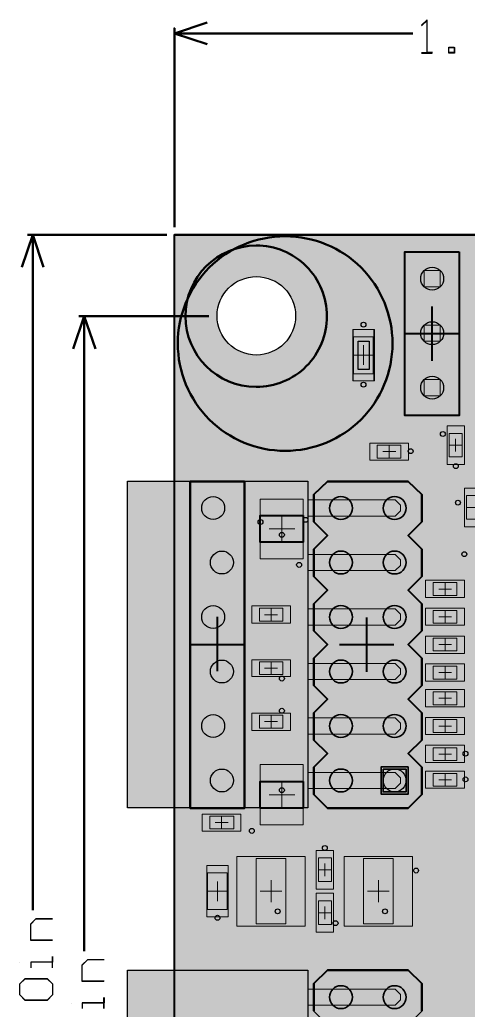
# Model space of a CAD drawing. Header units: metres. Extents: x 18 to 150, y 19 to 107.
# Drawn here: x 18.19 to 39.08, y 60.34 to 106.51 of the extents above; entities that cross this region are included whole.
import ezdxf

# ---------------------------------------------------------------- set-up
doc = ezdxf.new("R2010")
doc.units = ezdxf.units.M
for name, color, linetype, lineweight, true_color in [('ANNOTATION', 7, 'Continuous', 30, 0xffffff), ('GOLD_PAD', 7, 'Continuous', 35, 0xc99700), ('LED_BLB', 7, 'Continuous', 0, 0xf1eb9d), ('METAL', 7, 'Continuous', 0, 0xc1c6c8)]:
    doc.layers.add(name, color=color, linetype=linetype, lineweight=lineweight, true_color=true_color)
for name, color, linetype in [('CHIP', 250, 'Continuous'), ('Mechanical1', 6, 'Continuous'), ('PadHoleLayer', 156, 'Continuous'), ('PDF_Geometry', 6, 'Continuous'), ('ViaHoleLayer', 16, 'Continuous')]:
    doc.layers.add(name, color=color, linetype=linetype)
for name, color, linetype, true_color in [('LED_BLB_IN', 7, 'Continuous', 0xbabe74), ('PCB', 7, 'Continuous', 0x1d428a), ('PCB_OUTLINE', 7, 'Continuous', 0x002677)]:
    doc.layers.add(name, color=color, linetype=linetype, true_color=true_color)
doc.layers.add('LED_GREEN', color=80, linetype='Continuous', lineweight=0)

# ---------------------------------------------------------------- blocks, each defined once
blk = doc.blocks.new('PMOD')
at = {"layer": 'CHIP'}
h = blk.add_hatch(color=256, dxfattribs=at)
h.dxf.hatch_style = 1
h.paths.add_polyline_path([(-4.046, 1.252), (-4.046, -13.974), (-12.446, -13.974), (-12.446, 1.252)])
at = {"layer": 'GOLD_PAD'}
h = blk.add_hatch(color=256, dxfattribs=at)
h.dxf.hatch_style = 1
h.paths.add_polyline_path([(0.634, -12.066), (-0.634, -12.066), (-0.634, -13.334), (0.634, -13.334)])
h.paths.add_polyline_path([(-0.534, -12.166), (0.534, -12.166), (0.534, -13.234), (-0.534, -13.234)], flags=16)
at = {"layer": 'METAL'}
h = blk.add_hatch(color=256, dxfattribs=at)
h.dxf.hatch_style = 1
h.paths.add_polyline_path([(0.275, 0.131), (0.275, -0.131), (0.031, -0.375), (-4.046, -0.375), (-4.046, 0.375), (0.031, 0.375)])
h = blk.add_hatch(color=256, dxfattribs=at)
h.dxf.hatch_style = 1
h.paths.add_polyline_path([(0.275, -2.409), (0.275, -2.671), (0.031, -2.915), (-4.046, -2.915), (-4.046, -2.165), (0.031, -2.165)])
h = blk.add_hatch(color=256, dxfattribs=at)
h.dxf.hatch_style = 1
h.paths.add_polyline_path([(0.275, -4.949), (0.275, -5.211), (0.031, -5.455), (-4.046, -5.455), (-4.046, -4.705), (0.031, -4.705)])
h = blk.add_hatch(color=256, dxfattribs=at)
h.dxf.hatch_style = 1
h.paths.add_polyline_path([(0.275, -7.489), (0.275, -7.751), (0.031, -7.995), (-4.046, -7.995), (-4.046, -7.245), (0.031, -7.245)])
h = blk.add_hatch(color=256, dxfattribs=at)
h.dxf.hatch_style = 1
h.paths.add_polyline_path([(0.275, -10.029), (0.275, -10.291), (0.031, -10.535), (-4.046, -10.535), (-4.046, -9.785), (0.031, -9.785)])
h = blk.add_hatch(color=256, dxfattribs=at)
h.dxf.hatch_style = 1
h.paths.add_polyline_path([(0.275, -12.569), (0.275, -12.831), (0.031, -13.075), (-4.046, -13.075), (-4.046, -12.325), (0.031, -12.325)])
at = {"layer": 'ANNOTATION'}
blk.add_lwpolyline([(-3.133, 1.243), (0.631, 1.243), (1.268, 0.625), (1.268, -0.649), (0.631, -1.285), (1.268, -1.922), (1.268, -3.196), (0.631, -3.832), (1.268, -4.469), (1.268, -5.724), (0.631, -6.361), (1.268, -6.997), (1.268, -8.271), (0.631, -8.908), (1.268, -9.545), (1.268, -10.818), (0.631, -11.436), (1.268, -12.073), (1.268, -13.346), (0.631, -13.983), (-3.133, -13.983), (-3.77, -13.346), (-3.77, -12.073), (-3.133, -11.436), (-3.77, -10.818), (-3.77, -9.545), (-3.133, -8.908), (-3.77, -8.271), (-3.77, -6.997), (-3.133, -6.361), (-3.77, -5.724), (-3.77, -4.469), (-3.133, -3.832), (-3.77, -3.196), (-3.77, -1.922), (-3.133, -1.285), (-3.77, -0.649), (-3.77, 0.625)], close=True, dxfattribs=at)
at = {"layer": 'CHIP'}
blk.add_lwpolyline([(-4.046, 1.252), (-4.046, -13.974), (-12.446, -13.974), (-12.446, 1.252), (-4.046, 1.252)], dxfattribs=at)
at = {"layer": 'GOLD_PAD'}
for points in [[(0.634, -12.066), (-0.634, -12.066), (-0.634, -13.334), (0.634, -13.334)], [(-0.534, -12.166), (0.534, -12.166), (0.534, -13.234), (-0.534, -13.234)]]:
    blk.add_lwpolyline(points, close=True, dxfattribs=at)
for centre in [(-2.5, 0), (0, 0), (-2.5, -2.54), (0, -2.54), (-2.5, -5.08), (0, -5.08), (-2.5, -7.62), (0, -7.62), (-2.5, -10.16), (0, -10.16), (-2.5, -12.7)]:
    blk.add_circle(centre, 0.534, dxfattribs=at)
at = {"layer": 'METAL'}
for points in [[(0.275, 0.131), (0.275, -0.131), (0.031, -0.375), (-4.046, -0.375), (-4.046, 0.375), (0.031, 0.375)], [(0.275, -2.409), (0.275, -2.671), (0.031, -2.915), (-4.046, -2.915), (-4.046, -2.165), (0.031, -2.165)], [(0.275, -4.949), (0.275, -5.211), (0.031, -5.455), (-4.046, -5.455), (-4.046, -4.705), (0.031, -4.705)], [(0.275, -7.489), (0.275, -7.751), (0.031, -7.995), (-4.046, -7.995), (-4.046, -7.245), (0.031, -7.245)], [(0.275, -10.029), (0.275, -10.291), (0.031, -10.535), (-4.046, -10.535), (-4.046, -9.785), (0.031, -9.785)], [(0.275, -12.569), (0.275, -12.831), (0.031, -13.075), (-4.046, -13.075), (-4.046, -12.325), (0.031, -12.325)]]:
    blk.add_lwpolyline(points, close=True, dxfattribs=at)
blk = doc.blocks.new('*U20')
at = {"layer": 'LED_BLB_IN'}
h = blk.add_hatch(color=256, dxfattribs=at)
h.dxf.hatch_style = 1
h.paths.add_polyline_path([(-0.259, 0.662), (0.259, 0.662), (0.259, -0.662), (-0.259, -0.662)])
h = blk.add_hatch(color=256, dxfattribs=at)
h.dxf.hatch_style = 1
h.paths.add_polyline_path([(-0.259, 0.662), (0.259, 0.662), (0.259, -0.662), (-0.259, -0.662)])
at = {"layer": 'LED_GREEN', "transparency": 33554534}
h = blk.add_hatch(color=256, dxfattribs=at)
h.dxf.hatch_style = 1
h.paths.add_polyline_path([(-0.496, 0.862), (0.496, 0.862), (0.496, -0.862), (-0.496, -0.862)])
at = {"layer": 'METAL'}
h = blk.add_hatch(color=256, dxfattribs=at)
h.dxf.hatch_style = 1
h.paths.add_polyline_path([(-0.496, 1.199), (0.496, 1.199), (0.496, -1.199), (-0.496, -1.199)])
at = {"layer": 'LED_BLB_IN'}
blk.add_lwpolyline([(-0.259, 0.662), (0.259, 0.662), (0.259, -0.662), (-0.259, -0.662)], close=True, dxfattribs=at)
at = {"layer": 'LED_GREEN'}
blk.add_lwpolyline([(0.496, -0.862), (0.496, 0.861), (-0.496, 0.861), (-0.496, -0.862)], close=True, dxfattribs=at)
at = {"layer": 'METAL'}
blk.add_lwpolyline([(-0.496, 1.199), (0.496, 1.199), (0.496, -1.199), (-0.496, -1.199)], close=True, dxfattribs=at)

msp = doc.modelspace()

# ---------------------------------------------------------------- hatches: boundary and pattern name
at = {"layer": 'CHIP'}
h = msp.add_hatch(color=256, dxfattribs=at)
h.dxf.hatch_style = 1
h.paths.add_polyline_path([(36.131, 95.687), (38.659, 95.687), (38.659, 88.064), (36.131, 88.064)])
at = {"layer": 'METAL'}
h = msp.add_hatch(color=256, dxfattribs=at)
h.dxf.hatch_style = 1
h.paths.add_polyline_path([(37.777, 94.817), (37.023, 94.817), (37.023, 94.063), (37.777, 94.063)])
h = msp.add_hatch(color=256, dxfattribs=at)
h.dxf.hatch_style = 1
h.paths.add_polyline_path([(37.777, 92.277), (37.023, 92.277), (37.023, 91.523), (37.777, 91.523)])
h = msp.add_hatch(color=256, dxfattribs=at)
h.dxf.hatch_style = 1
h.paths.add_polyline_path([(37.777, 89.737), (37.023, 89.737), (37.023, 88.983), (37.777, 88.983)])
at = {"layer": 'PCB'}
h = msp.add_hatch(color=256, dxfattribs=at)
h.dxf.hatch_style = 1
h.paths.add_polyline_path([(25.4, 96.52), (147.32, 96.52), (147.32, 25.4), (25.4, 25.4)])
edge = h.paths.add_edge_path(flags=16)
edge.add_arc((29.21, 92.71), 1.829, 0, 360)
edge = h.paths.add_edge_path(flags=16)
edge.add_arc((29.21, 29.21), 1.829, 0, 360)
edge = h.paths.add_edge_path(flags=16)
edge.add_arc((143.51, 29.21), 1.829, 0, 360)
edge = h.paths.add_edge_path(flags=16)
edge.add_arc((143.51, 92.71), 1.829, 0, 360)

# ---------------------------------------------------------------- linework, layer by layer
at = {"layer": 'CHIP'}
msp.add_lwpolyline([(36.131, 95.687), (38.659, 95.687), (38.659, 88.064), (36.131, 88.064)], close=True, dxfattribs=at)
at = {"layer": 'Mechanical1'}
for p, q in [((25.4, 105.9), (26.924, 106.408)), ((37.162, 106.509), (36.908, 106.255)), ((37.162, 104.986), (37.162, 106.509)), ((25.4, 96.876), (25.4, 106.154)), ((25.4, 105.9), (26.924, 105.392)), ((25.4, 105.9), (36.501, 105.9)), ((36.908, 104.986), (37.416, 104.986)), ((37.416, 104.986), (37.162, 104.986)), ((38.177, 104.986), (38.177, 105.24)), ((38.177, 105.24), (38.431, 105.24)), ((38.431, 104.986), (38.177, 104.986)), ((38.431, 105.24), (38.431, 104.986)), ((18.292, 94.996), (18.8, 96.52)), ((18.546, 96.52), (25.044, 96.52)), ((18.8, 96.52), (19.308, 94.996)), ((18.8, 65.023), (18.8, 96.52)), ((25.4, 25.4), (25.4, 96.52)), ((25.4, 96.52), (147.32, 96.52)), ((20.692, 91.186), (21.2, 92.71)), ((20.946, 92.71), (27.002, 92.71)), ((21.2, 92.71), (21.708, 91.186)), ((21.2, 63.118), (21.2, 92.71)), ((18.698, 64.362), (18.952, 64.616)), ((18.698, 63.601), (18.698, 64.362)), ((18.952, 64.616), (19.714, 64.616)), ((19.714, 63.601), (18.698, 63.601)), ((19.714, 62.331), (19.714, 62.839)), ((19.714, 62.839), (19.714, 62.585)), ((19.714, 62.585), (18.698, 62.585)), ((18.698, 62.585), (18.698, 62.331)), ((21.098, 62.457), (21.352, 62.711)), ((21.098, 61.696), (21.098, 62.457)), ((21.352, 62.711), (22.114, 62.711)), ((18.191, 61.569), (18.445, 61.823)), ((18.191, 61.061), (18.191, 61.569)), ((18.445, 61.823), (19.46, 61.823)), ((19.46, 61.823), (19.714, 61.569)), ((19.714, 61.569), (19.714, 61.061)), ((22.114, 61.696), (21.098, 61.696)), ((18.445, 60.808), (18.191, 61.061)), ((19.714, 61.061), (19.46, 60.808)), ((19.46, 60.808), (18.445, 60.808)), ((22.114, 60.68), (21.098, 60.68)), ((21.098, 60.68), (21.098, 60.426)), ((22.114, 60.426), (22.114, 60.934)), ((22.114, 60.934), (22.114, 60.68))]:
    msp.add_line(p, q, dxfattribs=at)
at = {"layer": 'METAL'}
for points in [[(37.777, 94.817), (37.023, 94.817), (37.023, 94.063), (37.777, 94.063)], [(37.777, 92.277), (37.023, 92.277), (37.023, 91.523), (37.777, 91.523)], [(37.777, 89.737), (37.023, 89.737), (37.023, 88.983), (37.777, 88.983)]]:
    msp.add_lwpolyline(points, close=True, dxfattribs=at)
at = {"layer": 'PadHoleLayer'}
for centre, radius in [((37.4, 94.44), 0.534), ((29.21, 92.71), 1.829), ((37.4, 91.9), 0.534), ((37.4, 89.36), 0.534), ((27.197, 83.75), 0.534), ((33.15, 83.75), 0.534), ((35.65, 83.75), 0.534), ((27.603, 81.21), 0.534), ((33.15, 81.21), 0.534), ((35.65, 81.21), 0.534), ((27.197, 78.67), 0.534), ((33.15, 78.67), 0.534), ((35.65, 78.67), 0.534), ((27.603, 76.13), 0.534), ((33.15, 76.13), 0.534), ((35.65, 76.13), 0.534), ((27.197, 73.59), 0.534), ((33.15, 73.59), 0.534), ((35.65, 73.59), 0.534), ((27.603, 71.05), 0.534), ((33.15, 71.05), 0.534), ((35.65, 71.05), 0.534), ((33.15, 60.95), 0.534), ((35.65, 60.95), 0.534)]:
    msp.add_circle(centre, radius, dxfattribs=at)
at = {"layer": 'PCB'}
msp.add_circle((29.21, 92.71), 1.829, dxfattribs=at)
at = {"layer": 'PCB_OUTLINE'}
msp.add_lwpolyline([(25.4, 96.52), (147.32, 96.52), (147.32, 25.4), (25.4, 25.4)], close=True, dxfattribs=at)
msp.add_circle((29.21, 92.71), 1.829, dxfattribs=at)
at = {"layer": 'PDF_Geometry', "lineweight": 50}
for points in [[(36.506, 105.875), (25.4, 105.875), (26.917, 106.38)], [(25.4, 96.848), (25.4, 106.118)], [(26.917, 105.369), (25.4, 105.875)], [(18.283, 94.975), (18.789, 96.492)], [(18.546, 96.492), (25.044, 96.492)], [(19.295, 94.975), (18.789, 96.492), (18.789, 65.01)], [(21.711, 91.173), (21.186, 92.69), (20.681, 91.173)], [(20.943, 92.69), (26.992, 92.69)], [(21.186, 63.1), (21.186, 92.69)], [(32.498, 92.69), (32.498, 92.69)], [(32.498, 92.69), (32.498, 92.69)], [(35.551, 91.417), (35.551, 91.417)], [(35.551, 91.417), (35.551, 91.417)]]:
    msp.add_lwpolyline(points, dxfattribs=at)
at = {"layer": 'PDF_Geometry', "lineweight": 30}
for points in [[(36.899, 104.957), (37.405, 104.957), (37.161, 104.957), (37.161, 106.474), (36.899, 106.231)], [(37.161, 106.474), (37.161, 106.474)], [(19.707, 63.587), (18.695, 63.587), (18.695, 64.355), (18.939, 64.598), (19.707, 64.598)], [(19.707, 62.313), (19.707, 62.819), (19.707, 62.575), (18.695, 62.575), (18.695, 62.313)], [(18.19, 62.575), (18.19, 62.575)], [(22.104, 61.676), (21.093, 61.676), (21.093, 62.444), (21.355, 62.706), (22.104, 62.706)], [(20.587, 60.665), (20.587, 60.665)], [(22.104, 60.422), (22.104, 60.927), (22.104, 60.665), (21.093, 60.665), (21.093, 60.422)]]:
    msp.add_lwpolyline(points, dxfattribs=at)
for points in [[(38.173, 104.957), (38.173, 105.219), (38.435, 105.219), (38.435, 104.957)], [(18.433, 60.796), (18.19, 61.058), (18.19, 61.564), (18.433, 61.808), (19.463, 61.808), (19.707, 61.564), (19.707, 61.058), (19.463, 60.796)]]:
    msp.add_lwpolyline(points, close=True, dxfattribs=at)
at = {"layer": 'PDF_Geometry', "lineweight": 40}
for points in [[(147.32, 96.492), (147.32, 25.4), (25.4, 25.4), (25.4, 96.492)], [(38.659, 95.687), (38.659, 88.064), (36.131, 88.064), (36.131, 95.687)], [(38.659, 95.687), (38.659, 88.064), (36.131, 88.064), (36.131, 95.687)], [(26.786, 69.767), (26.13, 69.767), (26.13, 84.993), (26.767, 84.993), (26.13, 84.993), (26.13, 69.767)], [(28.659, 84.993), (28.022, 84.993), (26.767, 84.993), (28.022, 84.993)], [(28.659, 69.767), (28.022, 69.767), (26.786, 69.767), (28.022, 69.767), (28.659, 69.767), (28.659, 84.993)], [(31.88, 83.101), (32.517, 82.465), (31.88, 83.101), (31.88, 84.375), (32.517, 84.993), (31.88, 84.375)], [(33.771, 84.993), (32.517, 84.993), (33.771, 84.993), (36.281, 84.993)], [(36.918, 84.375), (36.918, 83.101), (36.281, 82.465), (36.918, 83.101), (36.918, 84.375), (36.281, 84.993)], [(31.393, 83.401), (31.393, 82.165), (29.389, 82.165), (29.389, 83.401)], [(31.88, 80.554), (32.517, 79.918), (31.88, 80.554), (31.88, 81.828), (32.517, 82.465), (31.88, 81.828)], [(36.918, 80.554), (36.281, 79.918), (36.918, 80.554), (36.918, 81.828), (36.281, 82.465), (36.918, 81.828)], [(32.198, 79.599), (31.88, 79.281), (31.88, 78.026), (32.517, 77.389), (31.88, 76.753), (31.88, 75.479), (32.517, 74.842), (31.88, 74.206), (31.88, 72.932), (32.517, 72.314), (31.88, 72.932), (31.88, 74.206), (32.517, 74.842), (31.88, 75.479), (31.88, 76.753), (32.517, 77.389), (31.88, 78.026), (31.88, 79.281), (32.517, 79.918)], [(36.918, 78.026), (36.281, 77.389), (36.918, 78.026), (36.918, 79.281), (36.281, 79.918), (36.918, 79.281)], [(36.281, 77.389), (36.918, 76.753)], [(36.918, 75.479), (36.281, 74.842), (36.918, 75.479), (36.918, 76.753)], [(36.918, 72.932), (36.281, 72.314), (36.918, 72.932), (36.918, 74.206), (36.281, 74.842), (36.918, 74.206)], [(31.88, 70.404), (32.517, 69.767), (33.771, 69.767), (32.517, 69.767), (31.88, 70.404), (31.88, 71.677), (32.517, 72.314), (31.88, 71.677)], [(31.393, 71.003), (31.393, 69.767), (29.389, 69.767), (29.389, 71.003)]]:
    msp.add_lwpolyline(points, close=True, dxfattribs=at)
at = {"layer": 'PDF_Geometry', "lineweight": 50}
for points in [[(30.55, 96.417, 0.41573), (25.55, 91.417, 0.414327), (30.55, 86.416, 0.414327), (35.551, 91.417, 0.41573)], [(29.202, 95.986, 0.413352), (25.906, 92.69, 0.413352), (29.202, 89.394, 0.415485), (32.498, 92.69, 0.415485)]]:
    msp.add_lwpolyline(points, format="xyb", close=True, dxfattribs=at)
at = {"layer": 'PDF_Geometry', "lineweight": 40}
for points in [[(37.405, 90.611), (37.405, 93.14)], [(36.131, 91.885), (38.659, 91.885)], [(27.404, 76.153), (27.404, 78.682)], [(34.352, 76.116), (34.352, 78.644)], [(26.13, 77.389), (28.659, 77.389)], [(33.079, 77.389), (35.607, 77.389)], [(33.771, 69.767), (36.281, 69.767), (36.918, 70.404), (36.918, 71.677), (36.281, 72.314), (36.918, 71.677), (36.918, 70.404), (36.281, 69.767), (33.547, 69.767)], [(31.88, 60.309), (31.88, 61.583), (32.517, 62.201), (33.771, 62.201), (36.281, 62.201), (36.918, 61.583), (36.918, 60.309)], [(36.918, 60.309), (36.918, 61.583), (36.281, 62.201), (33.771, 62.201), (32.517, 62.201), (31.88, 61.583), (31.88, 60.309)]]:
    msp.add_lwpolyline(points, dxfattribs=at)
at = {"layer": 'PDF_Geometry', "lineweight": 20}
for points in [[(34.689, 92.072), (34.689, 89.675), (33.697, 89.675), (33.697, 92.072)], [(34.652, 91.735), (34.652, 90.012), (33.734, 90.012), (33.734, 91.735)], [(38.903, 87.577), (38.903, 85.78), (38.098, 85.78), (38.098, 87.577)], [(38.791, 87.222), (38.791, 86.135), (38.191, 86.135), (38.191, 87.222)], [(34.502, 86.772), (34.502, 85.986), (36.3, 85.986), (36.3, 86.772)], [(35.944, 86.678), (34.839, 86.678), (34.839, 86.079), (35.944, 86.079)], [(39.69, 84.675), (38.903, 84.675), (38.903, 82.877), (39.69, 82.877)], [(31.393, 84.169), (31.393, 81.378), (29.389, 81.378), (29.389, 84.169)], [(39.596, 84.337), (38.997, 84.337), (38.997, 83.233), (39.596, 83.233)], [(38.903, 80.386), (38.903, 79.581), (37.086, 79.581), (37.086, 80.386)], [(38.547, 80.273), (37.442, 80.273), (37.442, 79.674), (38.547, 79.674)], [(30.794, 79.187), (30.794, 78.382), (28.996, 78.382), (28.996, 79.187)], [(30.438, 79.075), (30.438, 78.476), (29.352, 78.476), (29.352, 79.075)], [(38.903, 78.288), (37.086, 78.288), (37.086, 79.075), (38.903, 79.075)], [(37.442, 78.981), (38.547, 78.981), (38.547, 78.382), (37.442, 78.382)], [(38.903, 77.783), (38.903, 76.977), (37.086, 76.977), (37.086, 77.783)], [(38.547, 77.689), (37.442, 77.689), (37.442, 77.09), (38.547, 77.09)], [(30.794, 75.891), (28.996, 75.891), (28.996, 76.678), (30.794, 76.678)], [(30.438, 76.584), (30.438, 75.985), (29.352, 75.985), (29.352, 76.584)], [(38.903, 75.685), (37.086, 75.685), (37.086, 76.49), (38.903, 76.49)], [(37.442, 76.378), (38.547, 76.378), (38.547, 75.779), (37.442, 75.779)], [(38.903, 75.292), (38.903, 74.486), (37.086, 74.486), (37.086, 75.292)], [(38.547, 75.179), (37.442, 75.179), (37.442, 74.58), (38.547, 74.58)], [(30.794, 74.187), (30.794, 73.382), (28.996, 73.382), (28.996, 74.187)], [(30.438, 74.093), (30.438, 73.494), (29.352, 73.494), (29.352, 74.093)], [(38.903, 73.194), (37.086, 73.194), (37.086, 73.981), (38.903, 73.981)], [(37.442, 73.887), (38.547, 73.887), (38.547, 73.288), (37.442, 73.288)], [(38.903, 72.689), (38.903, 71.883), (37.086, 71.883), (37.086, 72.689)], [(38.547, 72.576), (37.442, 72.576), (37.442, 71.977), (38.547, 71.977)], [(31.393, 71.79), (31.393, 68.98), (29.389, 68.98), (29.389, 71.79)], [(38.903, 71.49), (38.903, 70.685), (37.086, 70.685), (37.086, 71.49)], [(37.442, 71.378), (37.442, 70.778), (38.547, 70.778), (38.547, 71.378)], [(28.49, 69.486), (28.49, 68.681), (26.692, 68.681), (26.692, 69.486)], [(28.153, 69.392), (27.048, 69.392), (27.048, 68.793), (28.153, 68.793)], [(31.487, 67.501), (31.487, 64.261), (28.303, 64.261), (28.303, 67.501)], [(30.588, 67.407), (30.588, 64.373), (29.202, 64.373), (29.202, 67.407)], [(32.798, 67.782), (32.798, 65.984), (31.992, 65.984), (31.992, 67.782)], [(32.704, 67.445), (32.704, 66.34), (32.105, 66.34), (32.105, 67.445)], [(36.487, 67.501), (36.487, 64.261), (33.303, 64.261), (33.303, 67.501)], [(35.588, 67.407), (35.588, 64.373), (34.202, 64.373), (34.202, 67.407)], [(27.891, 67.089), (26.898, 67.089), (26.898, 64.692), (27.891, 64.692)], [(27.853, 66.752), (27.853, 65.029), (26.936, 65.029), (26.936, 66.752)], [(32.798, 65.797), (32.798, 63.98), (31.992, 63.98), (31.992, 65.797)], [(32.704, 65.441), (32.704, 64.336), (32.105, 64.336), (32.105, 65.441)]]:
    msp.add_lwpolyline(points, close=True, dxfattribs=at)
for points in [[(34.202, 90.424), (34.202, 91.342)], [(33.734, 90.874), (34.652, 90.874)], [(38.491, 86.379), (38.491, 86.978)], [(35.101, 86.379), (35.7, 86.379)], [(35.401, 86.079), (35.401, 86.678)], [(38.191, 86.678), (38.791, 86.678)], [(38.997, 83.776), (39.596, 83.776)], [(30.4, 82.165), (30.4, 83.401)], [(29.801, 82.783), (31, 82.783)], [(37.704, 79.974), (38.304, 79.974)], [(38.004, 79.674), (38.004, 80.273)], [(29.895, 78.476), (29.895, 79.075)], [(38.004, 78.382), (38.004, 78.981)], [(29.595, 78.775), (30.194, 78.775)], [(37.704, 78.682), (38.304, 78.682)], [(38.004, 77.09), (38.004, 77.689)], [(37.704, 77.389), (38.304, 77.389)], [(29.595, 76.284), (30.194, 76.284)], [(29.895, 75.985), (29.895, 76.584)], [(38.004, 75.779), (38.004, 76.378)], [(37.704, 76.078), (38.304, 76.078)], [(37.704, 74.88), (38.304, 74.88)], [(38.004, 74.58), (38.004, 75.179)], [(29.895, 73.494), (29.895, 74.093)], [(38.004, 73.288), (38.004, 73.887)], [(29.595, 73.794), (30.194, 73.794)], [(37.704, 73.588), (38.304, 73.588)], [(38.004, 71.977), (38.004, 72.576)], [(37.704, 72.277), (38.304, 72.277)], [(38.004, 70.778), (38.004, 71.378)], [(30.4, 69.767), (30.4, 71.003)], [(37.704, 71.078), (38.304, 71.078)], [(29.801, 70.385), (31, 70.385)], [(27.591, 68.793), (27.591, 69.392)], [(27.292, 69.093), (27.891, 69.093)], [(32.404, 66.583), (32.404, 67.183)], [(32.105, 66.883), (32.704, 66.883)], [(27.404, 65.422), (27.404, 66.34)], [(29.895, 65.385), (29.895, 66.396)], [(34.895, 65.385), (34.895, 66.396)], [(26.936, 65.89), (27.853, 65.89)], [(29.389, 65.89), (30.4, 65.89)], [(34.39, 65.89), (35.401, 65.89)], [(32.404, 64.579), (32.404, 65.179)], [(32.105, 64.879), (32.704, 64.879)]]:
    msp.add_lwpolyline(points, dxfattribs=at)
at = {"layer": 'ViaHoleLayer'}
for centre in [(34.2, 92.3), (34.2, 89.5), (37.9, 87.2), (36.4, 86.4), (38.5, 85.7), (38.6, 84), (29.4, 83.1), (31.5, 83.2), (30.4, 82.5), (38.9, 81.6), (31.2, 81.1), (30.4, 75.8), (30.4, 74.3), (38.95, 72.3), (38.95, 71.1), (30.4, 70.6), (29, 68.7), (32.4, 67.9), (36.65, 66.85), (27.4, 64.65), (30.2, 64.95), (35.2, 64.95), (32.9, 64.4)]:
    msp.add_circle(centre, 0.114, dxfattribs=at)

# ---------------------------------------------------------------- block references
at = {"layer": 'LED_BLB'}
msp.add_blockref('*U20', (34.212, 90.874), dxfattribs=at)
at = {"layer": 'METAL'}
for p in [(35.65, 83.75), (35.65, 60.95)]:
    msp.add_blockref('PMOD', p, dxfattribs=at)

doc.saveas('drawing.dxf')
